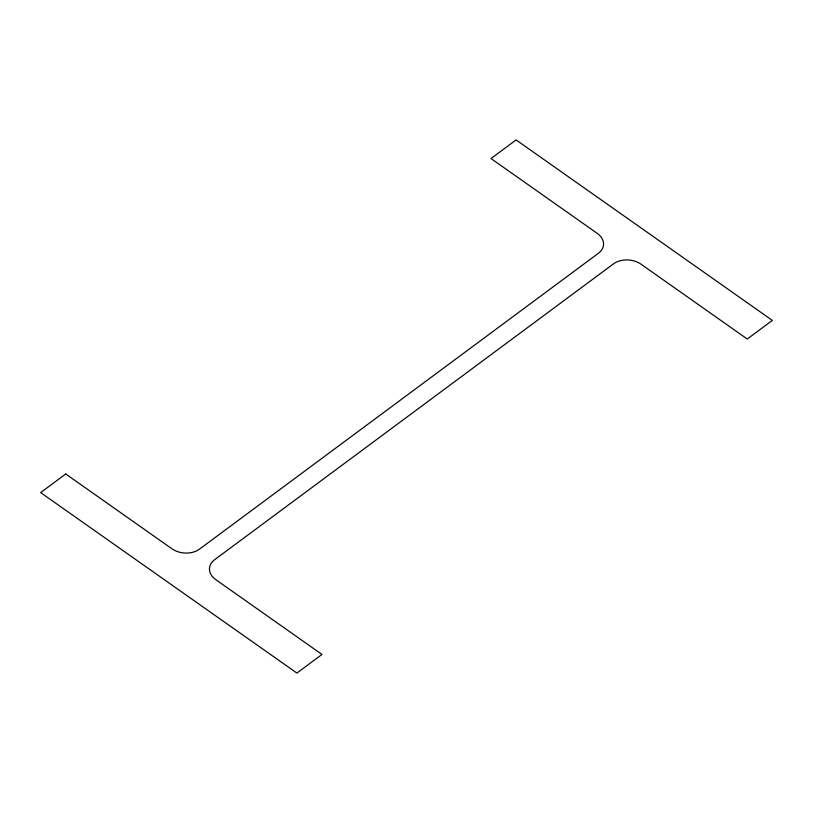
<?xml version="1.0" encoding="UTF-8"?>
<svg xmlns="http://www.w3.org/2000/svg" width="813" height="813" viewBox="0 0 813 813"><rect width="100%" height="100%" fill="white"/><g stroke="black" fill="none" stroke-linecap="round" stroke-linejoin="round"><path stroke-width="1.22" d="M65.731 473.979L40.65 492.587L296.897 673.062L321.989 654.455L215.74 579.618A19.532 14.024 4.8 0 1 214.602 559.72L613.459 263.89A19.532 14.024 4.8 0 1 641.02 264.195L747.269 339.021L772.35 320.413L516.103 139.938L491.011 158.545L597.26 233.382A19.532 14.024 4.8 0 1 598.398 253.28L199.541 549.11A19.532 14.024 4.8 0 1 171.98 548.805L65.731 473.979"/></g></svg>
